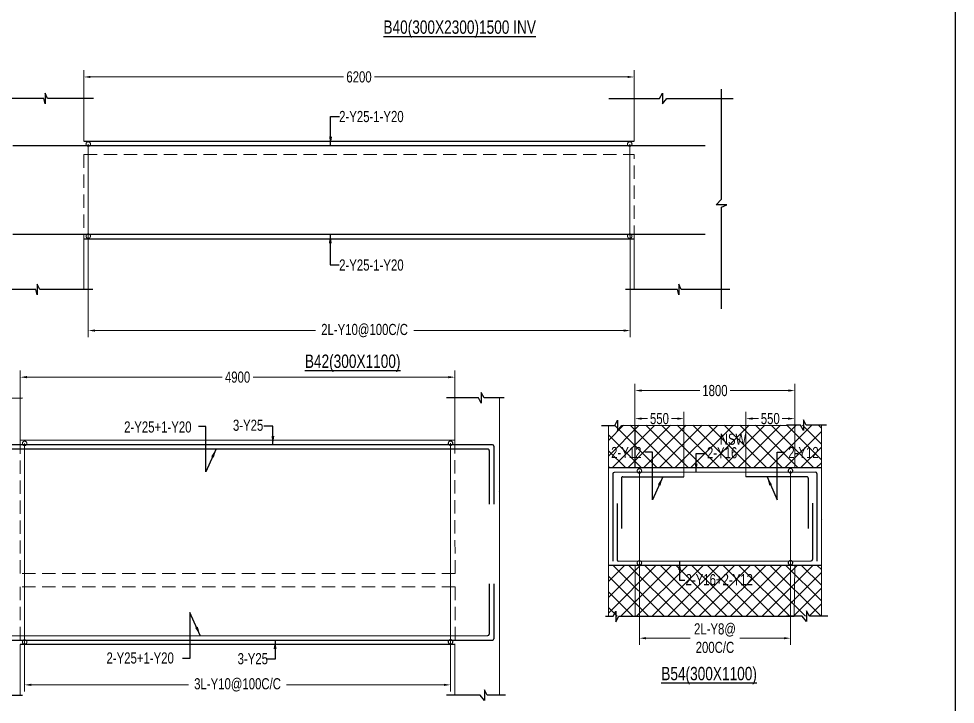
# Model space of a CAD drawing. Header units: millimetres. Extents: x -9667 to 132562, y -132456 to -91255.
# Drawn here: x 14493 to 25043, y -113904 to -106182 of the extents above; entities that cross this region are included whole.
import ezdxf

# ---------------------------------------------------------------- set-up
doc = ezdxf.new("R2010")
doc.units = ezdxf.units.MM
doc.header["$LTSCALE"] = 100
doc.header["$MEASUREMENT"] = 0
doc.linetypes.add('CONTINU', pattern=[0])
doc.linetypes.add('HIDDEN', pattern=[0.375, 0.25, -0.125])
doc.layers.get('Defpoints').update_dxf_attribs({"color": 1, "lineweight": 0})
for name, color, linetype in [('-S-ARROW', 253, 'Continuous'), ('-S-BMNO', 1, 'Continuous'), ('-S-MISC', 8, 'Continuous'), ('-STR-BEAM', 7, 'CONTINU'), ('-STR-REINF', 3, 'Continuous')]:
    doc.layers.add(name, color=color, linetype=linetype)
for name, color, linetype, lineweight in [('-S-STIRRUPS DIM', 6, 'Continuous', 9), ('-S-STIRUP', 11, 'Continuous', 9), ('-S-TEXT', 6, 'Continuous', 0), ('-STR-COLUMN', 5, 'HIDDEN', 13), ('S-COL HATCH', 9, 'Continuous', 0), ('SLAB LINE', 254, 'HIDDEN', 20)]:
    doc.layers.add(name, color=color, linetype=linetype, lineweight=lineweight)
doc.styles.add('BEAM-LS', font='romans.shx', dxfattribs={"width": 0.8})
doc.styles.add('SOBHA', font='swisscl.ttf', dxfattribs={"width": 0.9})
doc.styles.add('sobha.sed', font='swisscl.ttf')
doc.dimstyles.new('S-50', dxfattribs={"dimscale": 50, "dimtxt": 2.5, "dimasz": 2, "dimexe": 0.5, "dimexo": 0.25, "dimgap": 0.25, "dimtad": 0, "dimdec": 0, "dimrnd": 0.0005, "dimzin": 0, "dimdsep": 46, "dimtxsty": 'sobha.sed', "dimblk": 'OBLIQUE', "dimcen": 0.09, "dimclrd": 8, "dimclre": 8, "dimclrt": 6, "dimadec": 0, "dimazin": 0, "dimtfac": 1, "dimtdec": 0, "dimtofl": 0, "dimtmove": 2, "dimatfit": 3, "dimfxl": 0.18, "dimtolj": 1, "dimtzin": 0, "dimlwd": -1, "dimlwe": -1, "dimarcsym": 0})
doc.dimstyles.new('S-DIM50', dxfattribs={"dimscale": 50, "dimtxt": 2.5, "dimasz": 1.5, "dimexe": 1.5, "dimexo": 1, "dimgap": 0.5, "dimtad": 0, "dimdec": 0, "dimzin": 0, "dimdsep": 46, "dimtxsty": 'SOBHA', "dimcen": 0.09, "dimclrd": 256, "dimclre": 256, "dimclrt": 6, "dimadec": 5, "dimazin": 0, "dimtfac": 1, "dimtdec": 0, "dimtofl": 0, "dimtmove": 0, "dimatfit": 3, "dimfxl": 0.18, "dimtolj": 1, "dimtzin": 0, "dimlwd": -1, "dimlwe": -1, "dimarcsym": 0})
doc.dimstyles.new('STIRUP', dxfattribs={"dimscale": 50, "dimtxt": 2.5, "dimasz": 2.2, "dimexe": 0, "dimexo": 0, "dimgap": 0.5, "dimtad": 0, "dimdec": 0, "dimzin": 0, "dimdsep": 46, "dimtxsty": 'BEAM-LS', "dimblk": 'DOTSMALL', "dimcen": 0.09, "dimclrd": 256, "dimclre": 256, "dimclrt": 256, "dimadec": 5, "dimazin": 0, "dimtfac": 1, "dimtdec": 0, "dimtofl": 0, "dimtmove": 0, "dimatfit": 3, "dimldrblk": 'DOTSMALL', "dimfxl": 0, "dimfxlon": 1, "dimtolj": 1, "dimtzin": 0, "dimlwd": -1, "dimlwe": -1, "dimarcsym": 0})
pattern_1 = [(45, (282176.72, 6743.27), (-88.38835, 88.38835), []), (135, (282176.72, 6743.27), (-88.38835, -88.38835), [])]

# ---------------------------------------------------------------- blocks, each defined once
blk = doc.blocks.new('*D44')
at = {"layer": '-S-STIRRUPS DIM', "color": 251, "transparency": 16777216}
for p, q in [((15226, -107315), (15226, -106763)), ((21426, -107321), (21426, -106763)), ((15301, -106838), (18152, -106838)), ((21351, -106838), (18499, -106838))]:
    blk.add_line(p, q, dxfattribs=at)
for points in [[(15301, -106826), (15301, -106850), (15226, -106838)], [(21351, -106826), (21351, -106850), (21426, -106838)]]:
    blk.add_solid(points, dxfattribs=at)
at = {"layer": 'Defpoints', "color": 0, "transparency": 16777216}
for p in [(21426, -106838), (15226, -107315), (21426, -107321)]:
    blk.add_point(p, dxfattribs=at)
at = {"layer": '-S-STIRRUPS DIM', "color": 6, "transparency": 16777216, "insert": (18326, -106838), "char_height": 125, "attachment_point": 5, "style": 'sobha.sed'}
blk.add_mtext('\\A1;6200', dxfattribs=at)
blk = doc.blocks.new('_Oblique')
at = {"color": 0, "linetype": 'ByBlock', "lineweight": -2}
blk.add_line((-0.5, -0.5), (0.5, 0.5), dxfattribs=at)
blk = doc.blocks.new('*D45')
at = {"layer": '-S-STIRRUPS DIM', "color": 251, "transparency": 16777216}
for p, q in [((15276, -108619), (15276, -109770)), ((21382, -108611), (21382, -109770)), ((15351, -109695), (17836, -109695)), ((21307, -109695), (18942, -109695))]:
    blk.add_line(p, q, dxfattribs=at)
for points in [[(15351, -109682), (15351, -109707), (15276, -109695)], [(21307, -109682), (21307, -109707), (21382, -109695)]]:
    blk.add_solid(points, dxfattribs=at)
at = {"layer": 'Defpoints', "color": 0, "transparency": 16777216}
for p in [(15276, -108619, 0), (21382, -108611, 0), (15276, -109695)]:
    blk.add_point(p, dxfattribs=at)
at = {"layer": '-S-STIRRUPS DIM', "color": 6, "transparency": 16777216, "insert": (18389, -109695), "char_height": 125, "attachment_point": 5, "style": 'sobha.sed'}
blk.add_mtext('\\A1;2L-Y10@100C/C', dxfattribs=at)
blk = doc.blocks.new('_DotSmall')
at = {"color": 0, "linetype": 'ByBlock', "const_width": 0.5}
blk.add_lwpolyline([(-0.0625, 0, 1), (0.0625, 0, 1)], format="xyb", close=True, dxfattribs=at)
blk = doc.blocks.new('*D46')
at = {"layer": '-S-STIRUP', "ltscale": 100, "transparency": 16777216}
blk.add_line((21376, -108631), (21376, -107594), dxfattribs=at)
at = {"layer": 'Defpoints', "color": 0, "linetype": 'CONTINU', "ltscale": 100, "transparency": 16777216}
for p in [(21376, -107594), (21376, -107594), (21376, -108631)]:
    blk.add_point(p, dxfattribs=at)
at = {"layer": '-S-STIRUP', "linetype": 'CONTINU', "ltscale": 100, "transparency": 16777216, "xscale": 100, "yscale": 100, "zscale": 100}
for p, rotation in [((21376, -107594), 90), ((21376, -108631), 270)]:
    blk.add_blockref('_DotSmall', p, dxfattribs=dict(at, rotation=rotation))
blk = doc.blocks.new('*D47')
at = {"layer": '-S-STIRUP', "ltscale": 100, "transparency": 16777216}
blk.add_line((15276, -108631), (15276, -107594), dxfattribs=at)
at = {"layer": 'Defpoints', "color": 0, "linetype": 'CONTINU', "ltscale": 100, "transparency": 16777216}
for p in [(15276, -107594), (15276, -107594), (15276, -108631)]:
    blk.add_point(p, dxfattribs=at)
at = {"layer": '-S-STIRUP', "linetype": 'CONTINU', "ltscale": 100, "transparency": 16777216, "xscale": 100, "yscale": 100, "zscale": 100}
for p, rotation in [((15276, -107594), 90), ((15276, -108631), 270)]:
    blk.add_blockref('_DotSmall', p, dxfattribs=dict(at, rotation=rotation))
blk = doc.blocks.new('*D68')
at = {"layer": '-S-STIRRUPS DIM', "color": 251, "transparency": 16777216}
for p, q in [((21485, -112256), (21485, -113235)), ((23187, -112299), (23187, -113235)), ((21560, -113160), (22055, -113160)), ((23112, -113160), (22618, -113160))]:
    blk.add_line(p, q, dxfattribs=at)
for points in [[(21560, -113148), (21560, -113173), (21485, -113160)], [(23112, -113148), (23112, -113173), (23187, -113160)]]:
    blk.add_solid(points, dxfattribs=at)
at = {"layer": 'Defpoints', "color": 0, "transparency": 16777216}
for p in [(21485, -112256, 178587), (23187, -112299, 0), (23187, -113160)]:
    blk.add_point(p, dxfattribs=at)
at = {"layer": '-S-STIRRUPS DIM', "color": 6, "transparency": 16777216, "insert": (22336, -113160), "char_height": 125, "attachment_point": 5, "style": 'sobha.sed'}
blk.add_mtext('\\A1;2L-Y8@\\P200C/C', dxfattribs=at)
blk = doc.blocks.new('*D82')
at = {"layer": '-S-STIRUP', "ltscale": 100, "transparency": 16777216}
blk.add_line((21485, -112312), (21485, -111276), dxfattribs=at)
at = {"layer": 'Defpoints', "color": 0, "linetype": 'CONTINU', "ltscale": 100, "transparency": 16777216}
for p in [(21485, -111276), (21485, -111276), (21485, -112312)]:
    blk.add_point(p, dxfattribs=at)
at = {"layer": '-S-STIRUP', "linetype": 'CONTINU', "ltscale": 100, "transparency": 16777216, "xscale": 100, "yscale": 100, "zscale": 100}
for p, rotation in [((21485, -111276), 90), ((21485, -112312), 270)]:
    blk.add_blockref('_DotSmall', p, dxfattribs=dict(at, rotation=rotation))
blk = doc.blocks.new('*D83')
at = {"layer": '-S-STIRUP', "ltscale": 100, "transparency": 16777216}
blk.add_line((23187, -112310), (23187, -111274), dxfattribs=at)
at = {"layer": 'Defpoints', "color": 0, "linetype": 'CONTINU', "ltscale": 100, "transparency": 16777216}
for p in [(23187, -111274), (23187, -111274), (23187, -112310)]:
    blk.add_point(p, dxfattribs=at)
at = {"layer": '-S-STIRUP', "linetype": 'CONTINU', "ltscale": 100, "transparency": 16777216, "xscale": 100, "yscale": 100, "zscale": 100}
for p, rotation in [((23187, -111274), 90), ((23187, -112310), 270)]:
    blk.add_blockref('_DotSmall', p, dxfattribs=dict(at, rotation=rotation))
blk = doc.blocks.new('*D84')
at = {"layer": '-S-STIRRUPS DIM', "color": 251, "transparency": 16777216}
for p, q in [((21435, -110706), (21435, -110296)), ((23237, -110614), (23237, -110296)), ((21510, -110371), (22164, -110371)), ((23162, -110371), (22508, -110371))]:
    blk.add_line(p, q, dxfattribs=at)
for points in [[(21510, -110358), (21510, -110383), (21435, -110371)], [(23162, -110358), (23162, -110383), (23237, -110371)]]:
    blk.add_solid(points, dxfattribs=at)
at = {"layer": 'Defpoints', "color": 0, "transparency": 16777216}
for p in [(23237, -110371), (23237, -110614, 0), (21435, -110706, 0)]:
    blk.add_point(p, dxfattribs=at)
at = {"layer": '-S-STIRRUPS DIM', "color": 6, "transparency": 16777216, "insert": (22336, -110371), "char_height": 125, "attachment_point": 5, "style": 'sobha.sed'}
blk.add_mtext('\\A1;1800', dxfattribs=at)
blk = doc.blocks.new('*D384')
at = {"layer": '-S-STIRRUPS DIM', "color": 251, "transparency": 16777216}
for p, q in [((14559, -113146), (14559, -113761)), ((19357, -113189), (19357, -113761)), ((14634, -113686), (16405, -113686)), ((19282, -113686), (17511, -113686))]:
    blk.add_line(p, q, dxfattribs=at)
for points in [[(14634, -113673), (14634, -113698), (14559, -113686)], [(19282, -113673), (19282, -113698), (19357, -113686)]]:
    blk.add_solid(points, dxfattribs=at)
at = {"layer": 'Defpoints', "color": 0, "transparency": 16777216}
for p in [(14559, -113146, 178587), (19357, -113189, 0), (19357, -113686)]:
    blk.add_point(p, dxfattribs=at)
at = {"layer": '-S-STIRRUPS DIM', "color": 6, "transparency": 16777216, "insert": (16958, -113686), "char_height": 125, "attachment_point": 5, "style": 'sobha.sed'}
blk.add_mtext('\\A1;3L-Y10@100C/C', dxfattribs=at)
blk = doc.blocks.new('*D387')
at = {"layer": '-S-STIRRUPS DIM', "color": 251, "transparency": 16777216}
for p, q in [((14509, -110454), (14509, -110145)), ((19407, -110452), (19407, -110145)), ((14584, -110220), (16784, -110220)), ((19332, -110220), (17132, -110220))]:
    blk.add_line(p, q, dxfattribs=at)
for points in [[(14584, -110207), (14584, -110232), (14509, -110220)], [(19332, -110207), (19332, -110232), (19407, -110220)]]:
    blk.add_solid(points, dxfattribs=at)
at = {"layer": 'Defpoints', "color": 0, "transparency": 16777216}
for p in [(19407, -110220), (14509, -110454, 0), (19407, -110452, 0)]:
    blk.add_point(p, dxfattribs=at)
at = {"layer": '-S-STIRRUPS DIM', "color": 6, "transparency": 16777216, "insert": (16958, -110220), "char_height": 125, "attachment_point": 5, "style": 'sobha.sed'}
blk.add_mtext('\\A1;4900', dxfattribs=at)
blk = doc.blocks.new('*D385')
at = {"layer": '-S-STIRUP', "ltscale": 100, "transparency": 16777216}
blk.add_line((14559, -113203), (14559, -110966), dxfattribs=at)
at = {"layer": 'Defpoints', "color": 0, "linetype": 'CONTINU', "ltscale": 100, "transparency": 16777216}
for p in [(14559, -110966), (14559, -110966), (14559, -113203, 0)]:
    blk.add_point(p, dxfattribs=at)
at = {"layer": '-S-STIRUP', "linetype": 'CONTINU', "ltscale": 100, "transparency": 16777216, "xscale": 100, "yscale": 100, "zscale": 100}
for p, rotation in [((14559, -110966), 90), ((14559, -113203), 270)]:
    blk.add_blockref('_DotSmall', p, dxfattribs=dict(at, rotation=rotation))
blk = doc.blocks.new('*D386')
at = {"layer": '-S-STIRUP', "ltscale": 100, "transparency": 16777216}
blk.add_line((19357, -113201), (19357, -110964), dxfattribs=at)
at = {"layer": 'Defpoints', "color": 0, "linetype": 'CONTINU', "ltscale": 100, "transparency": 16777216}
for p in [(19357, -110964), (19357, -110964), (19357, -113201, 0)]:
    blk.add_point(p, dxfattribs=at)
at = {"layer": '-S-STIRUP', "linetype": 'CONTINU', "ltscale": 100, "transparency": 16777216, "xscale": 100, "yscale": 100, "zscale": 100}
for p, rotation in [((19357, -110964), 90), ((19357, -113201), 270)]:
    blk.add_blockref('_DotSmall', p, dxfattribs=dict(at, rotation=rotation))
blk = doc.blocks.new('*D599')
at = {"layer": '-S-STIRRUPS DIM', "color": 251, "transparency": 16777216}
for p, q in [((21435, -111245), (21435, -110612)), ((21987, -111342), (21987, -110612)), ((21510, -110687), (21577, -110687)), ((21912, -110687), (21846, -110687))]:
    blk.add_line(p, q, dxfattribs=at)
for points in [[(21510, -110674), (21510, -110699), (21435, -110687)], [(21912, -110674), (21912, -110699), (21987, -110687)]]:
    blk.add_solid(points, dxfattribs=at)
at = {"layer": 'Defpoints', "color": 0, "transparency": 16777216}
for p in [(21435, -110687), (21435, -111245, 0), (21987, -111342, 0)]:
    blk.add_point(p, dxfattribs=at)
at = {"layer": '-S-STIRRUPS DIM', "color": 6, "transparency": 16777216, "insert": (21711, -110687), "char_height": 125, "attachment_point": 5, "style": 'sobha.sed'}
blk.add_mtext('\\A1;550', dxfattribs=at)
blk = doc.blocks.new('*D600')
at = {"layer": '-S-STIRRUPS DIM', "color": 251, "transparency": 16777216}
for p, q in [((22684, -111342), (22684, -110612)), ((23235, -111245), (23235, -110612)), ((22759, -110687), (22825, -110687)), ((23160, -110687), (23094, -110687))]:
    blk.add_line(p, q, dxfattribs=at)
for points in [[(22759, -110674), (22759, -110699), (22684, -110687)], [(23160, -110674), (23160, -110699), (23235, -110687)]]:
    blk.add_solid(points, dxfattribs=at)
at = {"layer": 'Defpoints', "color": 0, "transparency": 16777216}
for p in [(23235, -110687), (23235, -111245, 0), (22684, -111342, 0)]:
    blk.add_point(p, dxfattribs=at)
at = {"layer": '-S-STIRRUPS DIM', "color": 6, "transparency": 16777216, "insert": (22959, -110687), "char_height": 125, "attachment_point": 5, "style": 'sobha.sed'}
blk.add_mtext('\\A1;550', dxfattribs=at)

msp = doc.modelspace()

# ---------------------------------------------------------------- hatches: boundary and pattern name
at = {"layer": 'S-COL HATCH'}
h = msp.add_hatch(dxfattribs=at)
h.set_pattern_fill('ANSI37', color=252, scale=1000)
h.set_pattern_definition(pattern_1)
h.paths.add_polyline_path([(21135.4, -111242.7), (23535.4, -111242.7), (23535.4, -110761.3), (21135.4, -110761.3)])
h = msp.add_hatch(dxfattribs=at)
h.set_pattern_fill('ANSI37', color=252, scale=1000)
h.set_pattern_definition(pattern_1)
h.paths.add_polyline_path([(23535.4, -112340.6), (21135.4, -112340.6), (21135.4, -112913.6), (23535.4, -112913.6)])

# ---------------------------------------------------------------- linework, layer by layer
at = {"layer": '-S-ARROW'}
msp.add_lwpolyline([(-9667.5, -91255), (25043.3, -91255), (25043.3, -118687.9), (-9667.5, -118687.9)], close=True, dxfattribs=at)
at = {"layer": '-S-MISC', "linetype": 'ByBlock', "ltscale": 1000, "elevation": 0}
for points in [[(22408.8, -109449.9), (22408.8, -108305.2), (22468.5, -108276.8), (22348.3, -108276.8), (22408.8, -108215.6), (22408.8, -106973.8)], [(15336, -107081.9), (14818.2, -107081.9), (14789.7, -107022.2), (14789.7, -107142.4), (14774.5, -107081.9), (14149.9, -107081.9)], [(21140.5, -107081.9), (21712.3, -107081.9), (21743.2, -107022.2), (21743.2, -107142.4), (21793, -107081.9), (22540, -107081.9)], [(15326, -109231.9), (14730.3, -109231.9), (14701.8, -109172.2), (14701.8, -109292.4), (14686.7, -109231.9), (14157.7, -109231.9)], [(22504.4, -109231.9), (21956.6, -109231.9), (21928.1, -109172.2), (21928.1, -109292.4), (21913, -109231.9), (21330, -109231.9)], [(13491.6, -110455.5), (13923.2, -110455.5), (13954, -110395.9), (13954, -110516), (13986.9, -110455.5), (14535.6, -110453.4)], [(19962.8, -110451.5), (19734.9, -110451.5), (19704.1, -110391.8), (19704.1, -110512), (19672.2, -110451.7), (19311.2, -110451.7)], [(21057.6, -110763.6), (21208.1, -110763.6), (21239, -110704), (21239, -110824.1), (21288.8, -110763.6), (23141.2, -110761.5)], [(23591.2, -110761.3), (23363.3, -110761.3), (23332.5, -110701.6), (23332.5, -110821.8), (23300.5, -110761.5), (23141.2, -110761.5)], [(21104.2, -112913.6), (21189.9, -112913.6), (21220.8, -112854), (21220.8, -112974.1), (21253.7, -112913.6), (23229.9, -112911.4)], [(23606.2, -112911.3), (23399.4, -112911.3), (23368.5, -112851.6), (23368.5, -112971.8), (23318.7, -112911.3), (23141.2, -112911.5)], [(13433.6, -113803.7), (13997.2, -113803.7), (14028.1, -113744.1), (14028.1, -113864.2), (14060.9, -113803.7), (14535.6, -113801.6)], [(19977.9, -113801.5), (19771.1, -113801.5), (19740.2, -113741.8), (19740.2, -113862), (19690.3, -113801.5), (19311.2, -113801.7)]]:
    msp.add_lwpolyline(points, dxfattribs=at)
at = {"layer": '-STR-BEAM'}
for p, q in [((15225.8, -107561, 0), (21425.8, -107561, 0)), ((15225.8, -108661, 0), (21425.8, -108661, 0)), ((19407, -110930.8, 0), (14508.7, -110932.8, 0)), ((23535.4, -111240.6, 0), (21135.4, -111242.7, 0)), ((23535.4, -112340.6, 0), (21135.4, -112340.6, 0)), ((19407.9, -113230.8, 0), (14509.6, -113232.8, 0))]:
    msp.add_line(p, q, dxfattribs=at)
at = {"layer": '-STR-COLUMN', "linetype": 'Continuous', "ltscale": 10}
for p, q in [((15225.8, -107081.9, 0), (15225.8, -107561, 0)), ((21425.8, -107081.9, 0), (21425.8, -107561, 0)), ((15225.8, -108661, 0), (15225.8, -109231.9, 0)), ((21425.8, -108661, 0), (21425.8, -109231.9, 0)), ((14508.7, -110453.7, 0), (14508.7, -110932.8, 0)), ((19407, -110451.7, 0), (19407, -110930.8, 0)), ((19907, -110451.5, 0), (19907, -113801.5, 0)), ((21135.4, -110763.6, 0), (21135.4, -112913.6, 0)), ((21435.4, -110763.6, 0), (21435.4, -111242.5, 0)), ((23235.4, -110763.6, 0), (23235.4, -111240.9, 0)), ((23535.4, -110761.3, 0), (23535.4, -112911.3, 0)), ((23535.4, -110763.6, 0), (23535.4, -112913.6, 0)), ((21435.5, -112913.4, 0), (21435.4, -112341.5, 0)), ((23229.9, -112911.4, 0), (23235.4, -112343.1, 0)), ((14508.7, -113232.8, 0), (14508.7, -113803.7, 0)), ((19407.1, -113230.8, 0), (19407.1, -113801.7, 0))]:
    msp.add_line(p, q, dxfattribs=at)
at = {"layer": '-STR-REINF', "ltscale": 10}
for p, q in [((14425.8, -107611, 0), (22225.8, -107611, 0)), ((22225.8, -108611, 0), (14425.8, -108611, 0)), ((19829, -110980.6, 0), (13651.5, -110982.8, 0)), ((19779, -111030.6, 0), (13651.5, -111032.8, 0)), ((19794, -111045.6, 0), (19794, -111649.2, 0)), ((19844, -110995.6, 0), (19844, -111649.2, 0)), ((21185.4, -111307.7, 0), (21185.4, -112293.4, 0)), ((23470.4, -111290.4, 0), (21200.4, -111292.7, 0)), ((23485.4, -111305.4, 0), (23485.4, -112291, 0)), ((21283.3, -111357.2, 0), (21283.3, -111925.6, 0)), ((21297.8, -111342.2, 0), (21987.2, -111342.3, 0)), ((23373, -111342.2, 0), (22683.6, -111342.3, 0)), ((23387.5, -111357.2, 0), (23387.5, -111925.6, 0)), ((19901.2, -111510.6, 0), (19900.7, -111510.6, 0)), ((21235.4, -111642.7, 0), (21235.4, -112277.7, 0)), ((23435.4, -111640.4, 0), (23435.4, -112275.4, 0)), ((23542.6, -111820.4, 0), (23542.1, -111820.4, 0)), ((21250.4, -112292.7, 0), (23420.4, -112290.4, 0)), ((19794, -112549.2, 0), (19794, -113115.6, 0)), ((19844, -112549.2, 0), (19844, -113165.6, 0)), ((13701.5, -113132.8, 0), (19779.1, -113130.6, 0)), ((13701.5, -113182.8, 0), (19829, -113180.6, 0))]:
    msp.add_line(p, q, dxfattribs=at)
for centre, start, end in [((19829, -110995.6, 0), 0, 90), ((21200.4, -111307.7, 0), 90, 180), ((23470.4, -111305.4, 0), 0, 90), ((21298.3, -111357.2, 0), 89.98857, 180), ((23372.5, -111357.2, 0), 0, 90.01143), ((21250.4, -112277.7, 0), 180, 270), ((23420.4, -112275.4, 0), 270, 0), ((19829, -113165.6, 0), 270, 0)]:
    msp.add_arc(centre, 15, start, end, dxfattribs=at)
at = {"layer": '-STR-REINF', "ltscale": 10, "extrusion": (-1.19149e-10, 1.97036e-08, 1)}
msp.add_arc((19779, -111045.6, 0), 15, 0.00453, 90.02063, dxfattribs=at)
at = {"layer": '-STR-REINF', "ltscale": 10, "extrusion": (-2.06817e-10, 2.16159e-09, 1)}
msp.add_arc((19779, -113115.6, 0), 15, 270.02079, 0.00161, dxfattribs=at)
at = {"layer": 'SLAB LINE', "color": 8, "linetype": 'HIDDEN', "ltscale": 6}
for p, q in [((15225.8, -107711, 0), (21425.8, -107711, 0)), ((15225.8, -107711, 0), (15225.8, -108661, 0)), ((21425.8, -108661, 0), (21425.8, -107711, 0)), ((14508.7, -110932.8, 0), (14509.3, -112432.8, 0)), ((19407.1, -110930.8, 0), (19407.6, -112430.8, 0)), ((19407.6, -112430.8, 0), (14509.3, -112432.8, 0)), ((19407.7, -112580.8, 0), (14509.3, -112582.8, 0)), ((14509.3, -112582.8, 0), (14509.6, -113232.8, 0)), ((19407.7, -112580.8, 0), (19407.9, -113230.8, 0))]:
    msp.add_line(p, q, dxfattribs=at)

# ---------------------------------------------------------------- texts
at = {"layer": '-S-BMNO', "color": 4, "linetype": 'Continuous', "style": 'sobha.sed'}
for s, p in [('%%UB40(300X2300)1500 INV', (18601.1, -106351.3, 0)), ('%%UB42(300X1100)', (17716.1, -110115.4, 0)), ('%%UB54(300X1100)', (21731.4, -113634))]:
    msp.add_text(s, height=150, dxfattribs=at).set_placement(p)
at = {"layer": '-S-TEXT', "color": 6, "style": 'sobha.sed'}
msp.add_text('NSW', height=125, dxfattribs=at).set_placement((22389.9, -110981.1, 0))
at = {"layer": '-S-TEXT', "color": 6, "char_height": 125, "style": 'sobha.sed'}
for s, insert, attachment_point in [('\\A1;2-Y25-1-Y20', (18102.5, -107221.1, 0), 1), ('\\A1;2-Y25-1-Y20', (18102.5, -108894, 0), 1), ('\\A1;2-Y25+1-Y20', (15680.5, -110718.4, 0), 1), ('\\A1;3-Y25', (17247.8, -110698.6, 0), 3), ('\\A1;2-Y12', (21166.8, -111006.2, 0), 1), ('\\A1;2-Y16', (22245.8, -111008.4), 1), ('\\A1;2-Y12', (23504, -111006.2, 0), 3), ('\\A1;2-Y16+2-Y12', (22005, -112438), 1), ('\\A1;2-Y25+1-Y20', (15481.6, -113320.4, 0), 1), ('\\A1;3-Y25', (17300.7, -113328.2, 0), 3)]:
    msp.add_mtext(s, dxfattribs=dict(at, insert=insert, attachment_point=attachment_point))

# ---------------------------------------------------------------- dimensions: what is measured, and where the dimension line sits
at = {"layer": '-S-STIRRUPS DIM'}
for base, p1, p2, picture, middle in [((21425.8, -106838, 0), (15225.8, -107314.9, 0), (21425.8, -107321.5, 0), '*D44', (18325.8, -106838, 0)), ((19407, -110219.6, 0), (14508.9, -110453.6, 0), (19407, -110451.7, 0), '*D387', (16957.9, -110219.6, 0)), ((23237, -110370.5), (21435.4, -110705.7, 0), (23237, -110614.1, 0), '*D84', (22336.2, -110370.5))]:
    dim = msp.add_linear_dim(base=base, p1=p1, p2=p2, dimstyle='S-DIM50', override={"dimscale": 1, "dimtxt": 125, "dimasz": 75, "dimexe": 75, "dimexo": 0, "dimgap": 25, "dimrnd": 5, "dimtxsty": 'sobha.sed', "dimsah": 1, "dimcen": 4.5, "dimclrd": 251, "dimclre": 251, "dimfxl": 75}, dxfattribs=at)
    dim.commit()
    dim.dimension.update_dxf_attribs({"geometry": picture, "text_midpoint": middle})
dim = msp.add_linear_dim(base=(15275.8, -109694.6, 0), p1=(21382.3, -108611, 0), p2=(15275.8, -108619, 0), angle=180, text='2L-Y10@100C/C', dimstyle='S-DIM50', override={"dimscale": 1, "dimtxt": 125, "dimasz": 75, "dimexe": 75, "dimexo": 0, "dimgap": 25, "dimtxsty": 'sobha.sed', "dimsah": 1, "dimcen": 4.5, "dimclrd": 251, "dimclre": 251, "dimfxl": 75}, dxfattribs=at)
dim.commit()
dim.dimension.update_dxf_attribs({"geometry": '*D45', "text_midpoint": (18389, -109694.6, 0), "dimtype": 160})
for base, p1, p2, angle, picture, middle in [((21435.4, -110686.8, 0), (21987.2, -111342.3, 0), (21435.4, -111244.6, 0), 180, '*D599', (21711.3, -110686.8, 0)), ((23235.4, -110686.8, 0), (22683.6, -111342.3, 0), (23235.4, -111244.6, 0), 0, '*D600', (22959.5, -110686.8, 0))]:
    dim = msp.add_linear_dim(base=base, p1=p1, p2=p2, angle=angle, dimstyle='S-DIM50', override={"dimscale": 1, "dimtxt": 125, "dimasz": 75, "dimexe": 75, "dimexo": 0, "dimgap": 25, "dimrnd": 5, "dimtxsty": 'sobha.sed', "dimsah": 1, "dimcen": 4.5, "dimclrd": 251, "dimclre": 251, "dimfxl": 75}, dxfattribs=at)
    dim.commit()
    dim.dimension.update_dxf_attribs({"geometry": picture, "text_midpoint": middle})
for base, p1, p2, text, picture, middle in [((23187, -113160.1), (21485.3, -112255.5, 178586.6), (23187, -112298.6, 0), '2L-Y8@\\P200C/C', '*D68', (22336.1, -113160.1)), ((19357.1, -113686, 0), (14558.6, -113145.6, 178586.6), (19357.1, -113188.8, 0), '3L-Y10@100C/C', '*D384', (16957.8, -113686, 0))]:
    dim = msp.add_linear_dim(base=base, p1=p1, p2=p2, text=text, dimstyle='S-DIM50', override={"dimscale": 1, "dimtxt": 125, "dimasz": 75, "dimexe": 75, "dimexo": 0, "dimgap": 25, "dimtxsty": 'sobha.sed', "dimsah": 1, "dimcen": 4.5, "dimclrd": 251, "dimclre": 251, "dimfxl": 75}, dxfattribs=at)
    dim.commit()
    dim.dimension.update_dxf_attribs({"geometry": picture, "text_midpoint": middle})
at = {"layer": '-S-STIRUP', "linetype": 'CONTINU', "ltscale": 100}
for base, p1, p2, picture, middle in [((15275.8, -107594, 0), (15275.8, -108630.7, 0), (15275.8, -107594, 0), '*D47', (15275.8, -108112.4, 0)), ((21376, -107594, 178586.6), (21376, -108630.7, 178586.6), (21376, -107594, 178586.6), '*D46', (21376, -108112.4, 178586.6)), ((14558.6, -110965.8, 178586.6), (14558.6, -113202.5, 178586.6), (14558.5, -110965.8, 178586.6), '*D385', (14558.6, -112084.2, 178586.6)), ((19357.1, -110963.8, 0), (19357.1, -113200.5, 0), (19357, -110963.8, 0), '*D386', (19357.1, -112082.2, 0)), ((21485.3, -111275.7, 178586.6), (21485.3, -112312.4, 178586.6), (21485.3, -111275.7, 178586.6), '*D82', (21485.3, -111794.1, 178586.6)), ((23187, -111273.6, 0), (23187, -112310.3, 0), (23187, -111273.6, 0), '*D83', (23187, -111792, 0))]:
    dim = msp.add_linear_dim(base=base, p1=p1, p2=p2, angle=90, text=' ', dimstyle='STIRUP', override={"dimasz": 2}, dxfattribs=at)
    dim.commit()
    dim.dimension.update_dxf_attribs({"geometry": picture, "text_midpoint": middle})

# ---------------------------------------------------------------- leaders
at = {"layer": '-S-MISC'}
for points in [[(18006, -107611, 0), (18006, -107283.2, 0), (18105, -107283.2, 0)], [(18002.6, -108611, 0), (18002.6, -108954.8, 0), (18101.6, -108954.8, 0)], [(16716.8, -111028.3, 0), (16601.3, -111285.3, 0), (16601.2, -110777.2, 0), (16517.8, -110777.2, 0)], [(21748, -111343.9, 0), (21632.5, -111600.9, 0), (21632.5, -111065, 0), (21547.1, -111065, 0)], [(22922.8, -111343.9, 0), (23038.3, -111600.9, 0), (23038.3, -111065, 0), (23123.7, -111065, 0)], [(16536.7, -113129.1, 0), (16421.2, -112872.1, 0), (16421.1, -113387, 0), (16337.7, -113387, 0)]]:
    msp.add_leader(points, dimstyle='S-50', dxfattribs=at)
at = {"layer": '-S-MISC', "annotation_type": 0, "has_hookline": 1, "hookline_direction": 1, "horizontal_direction": (-1, 0, 0)}
for points, text_width in [([(17356.2, -110981.1, 0), (17356.2, -110770.1, 0), (17252.8, -110770.1, 0)], 353.5), ([(21937.7, -112292.7), (21937.7, -112505.5), (21998.4, -112505.5)], 863), ([(17380.7, -113181.1, 0), (17380.7, -113395.7, 0), (17281.7, -113395.7, 0)], 353.5)]:
    msp.add_leader(points, dimstyle='S-50', dxfattribs=dict(at, text_width=text_width))
at = {"layer": '-S-MISC', "annotation_type": 0, "has_hookline": 1, "hookline_direction": 1, "text_width": 353.5}
msp.add_leader([(22124.4, -111292.7), (22124.4, -111080), (22240.8, -111080)], dimstyle='S-50', dxfattribs=at)

doc.saveas('drawing.dxf')
